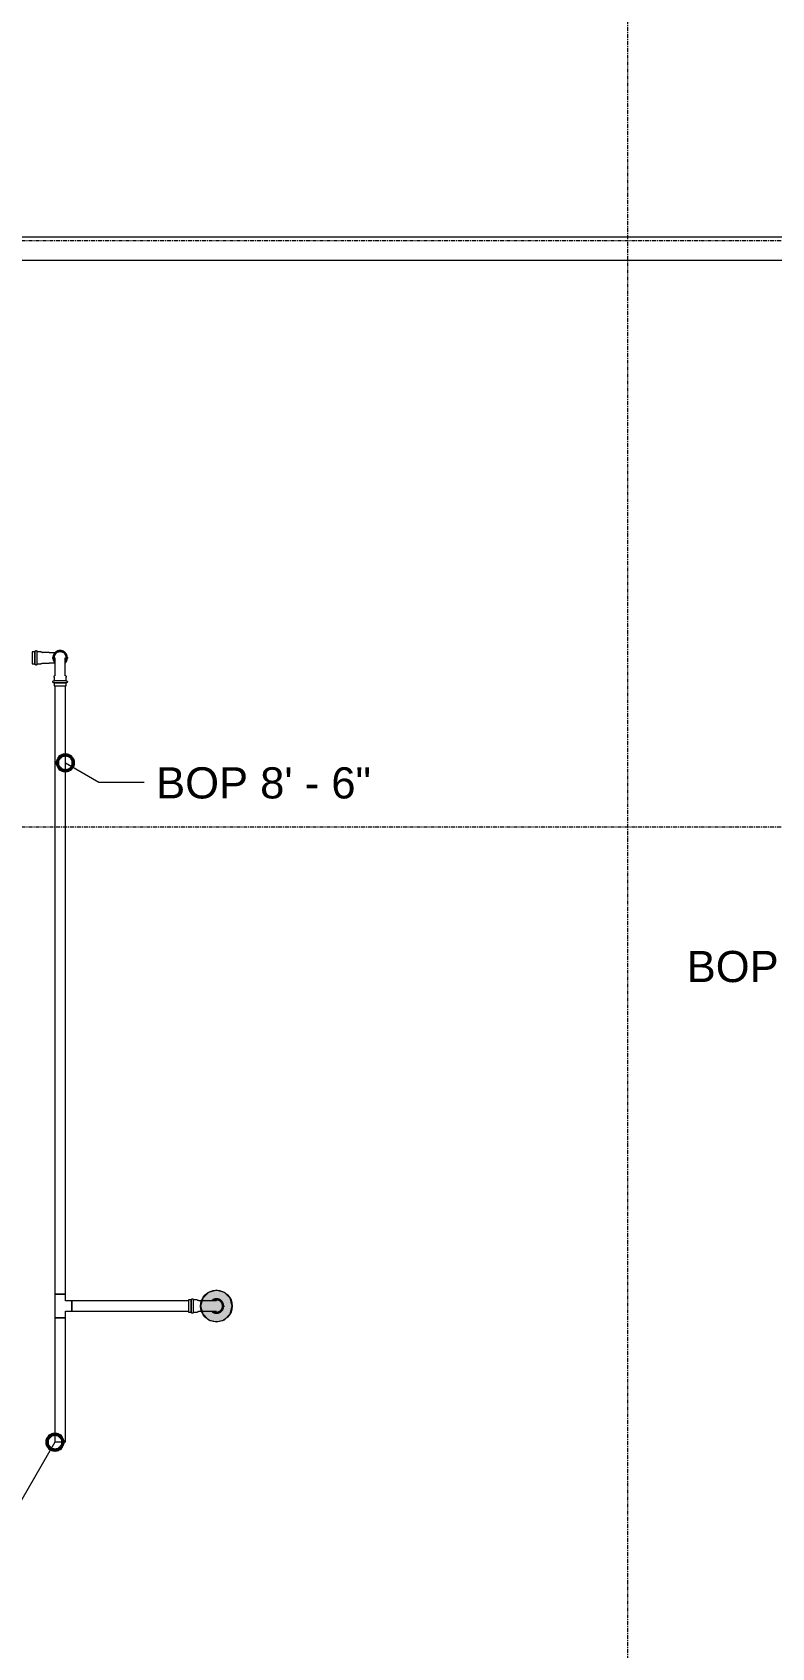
# Model space of a CAD drawing. Header units: inches. Extents: x -3679 to 241, y -496 to 1784.
# Drawn here: x -863.2 to -769.8, y 95.4 to 299.3 of the extents above; entities that cross this region are included whole.
import ezdxf

# ---------------------------------------------------------------- set-up
doc = ezdxf.new("R2010")
doc.units = ezdxf.units.IN
doc.header["$MEASUREMENT"] = 0
doc.linetypes.add('Grid Line', pattern=[0.875, 0.5, -0.125, 0.125, -0.125])
for name, color, linetype, lineweight in [('A-ANNO-NOTE', 250, 'Continuous', 9), ('G-ANNO-DIMS', 251, 'Continuous', 9), ('P-PIPE', 1, 'Continuous', 9), ('P-PIPE-CNTR', 1, 'Continuous', 9), ('S-GRID', 8, 'Continuous', 9)]:
    doc.layers.add(name, color=color, linetype=linetype, lineweight=lineweight)
doc.styles.add('Arial', font='arial.ttf', dxfattribs={"height": 3.934132})

# ---------------------------------------------------------------- blocks, each defined once
blk = doc.blocks.new('Victaulic-VicPress316-Elbow 90-45deg Style P568_P571 - Standard-523083-SECOND LEVEL')
at = {"layer": 'P-PIPE'}
for p, q in [((-3178.39, 1232.42), (-3178.39, 1231.96)), ((-3177.63, 1231.96), (-3178.39, 1231.96)), ((-3178.39, 1231.67), (-3178.39, 1231.33)), ((-3177.63, 1231.67), (-3178.39, 1231.67)), ((-3178.28, 1233.46), (-3178.28, 1232.57)), ((-3176.86, 1231.96), (-3177.63, 1231.96)), ((-3176.86, 1231.67), (-3177.63, 1231.67)), ((-3176.97, 1232.57), (-3176.97, 1233.46)), ((-3176.86, 1231.96), (-3176.86, 1232.42)), ((-3176.86, 1231.33), (-3176.86, 1231.67)), ((-3178.39, 1231.33), (-3177.63, 1231.33)), ((-3177.63, 1231.33), (-3176.86, 1231.33))]:
    blk.add_line(p, q, dxfattribs=at)
at = {"layer": 'P-PIPE', "flags": 128}
for points in [[(-3177.63, 1235.77), (-3177.66, 1235.77), (-3177.7, 1235.76), (-3177.73, 1235.76), (-3177.77, 1235.76), (-3177.81, 1235.75), (-3177.84, 1235.74), (-3177.88, 1235.73), (-3177.91, 1235.72), (-3177.95, 1235.71), (-3177.98, 1235.69), (-3178.01, 1235.68), (-3178.05, 1235.66), (-3178.08, 1235.65), (-3178.11, 1235.63), (-3178.14, 1235.61), (-3178.17, 1235.59), (-3178.2, 1235.56), (-3178.23, 1235.54), (-3178.25, 1235.52), (-3178.28, 1235.49), (-3178.3, 1235.46), (-3178.33, 1235.44), (-3178.35, 1235.41), (-3178.37, 1235.38), (-3178.39, 1235.35), (-3178.41, 1235.32), (-3178.43, 1235.28), (-3178.45, 1235.25), (-3178.46, 1235.22), (-3178.48, 1235.19), (-3178.49, 1235.15), (-3178.5, 1235.12), (-3178.51, 1235.08), (-3178.52, 1235.05), (-3178.52, 1235.01), (-3178.53, 1234.97), (-3178.53, 1234.94), (-3178.54, 1234.9), (-3178.54, 1234.86), (-3178.54, 1234.83), (-3178.53, 1234.79), (-3178.53, 1234.76), (-3178.53, 1234.72), (-3178.52, 1234.68), (-3178.51, 1234.65), (-3178.5, 1234.61), (-3178.49, 1234.58), (-3178.48, 1234.54), (-3178.47, 1234.51), (-3178.45, 1234.48), (-3178.44, 1234.44), (-3178.42, 1234.41), (-3178.4, 1234.38), (-3178.38, 1234.35), (-3178.36, 1234.32), (-3178.34, 1234.29), (-3178.32, 1234.26), (-3178.29, 1234.23)], [(-3176.97, 1234.22), (-3176.95, 1234.25), (-3176.92, 1234.27), (-3176.9, 1234.3), (-3176.88, 1234.33), (-3176.86, 1234.36), (-3176.84, 1234.39), (-3176.82, 1234.42), (-3176.8, 1234.46), (-3176.79, 1234.49), (-3176.77, 1234.52), (-3176.76, 1234.56), (-3176.75, 1234.59), (-3176.74, 1234.63), (-3176.73, 1234.66), (-3176.73, 1234.7), (-3176.72, 1234.74), (-3176.72, 1234.77), (-3176.71, 1234.81), (-3176.71, 1234.85), (-3176.71, 1234.88), (-3176.72, 1234.92), (-3176.72, 1234.95), (-3176.72, 1234.99), (-3176.73, 1235.03), (-3176.74, 1235.06), (-3176.75, 1235.1), (-3176.76, 1235.13), (-3176.77, 1235.17), (-3176.78, 1235.2), (-3176.8, 1235.23), (-3176.81, 1235.27), (-3176.83, 1235.3), (-3176.85, 1235.33), (-3176.87, 1235.36), (-3176.89, 1235.39), (-3176.91, 1235.42), (-3176.93, 1235.45), (-3176.96, 1235.48), (-3176.98, 1235.5), (-3177.01, 1235.53), (-3177.04, 1235.55), (-3177.06, 1235.57), (-3177.09, 1235.6), (-3177.12, 1235.62), (-3177.15, 1235.64), (-3177.19, 1235.65), (-3177.22, 1235.67), (-3177.25, 1235.69), (-3177.29, 1235.7), (-3177.32, 1235.71), (-3177.35, 1235.73), (-3177.39, 1235.74), (-3177.42, 1235.74), (-3177.46, 1235.75), (-3177.5, 1235.76), (-3177.53, 1235.76), (-3177.57, 1235.77), (-3177.61, 1235.77), (-3177.63, 1235.77)], [(-3177.63, 1235.62), (-3177.66, 1235.62), (-3177.69, 1235.62), (-3177.72, 1235.62), (-3177.75, 1235.61), (-3177.78, 1235.61), (-3177.81, 1235.6), (-3177.84, 1235.59), (-3177.87, 1235.58), (-3177.9, 1235.57), (-3177.92, 1235.56), (-3177.95, 1235.55), (-3177.98, 1235.53), (-3178.01, 1235.52), (-3178.03, 1235.5), (-3178.06, 1235.49), (-3178.08, 1235.47), (-3178.11, 1235.45), (-3178.13, 1235.43), (-3178.15, 1235.41), (-3178.17, 1235.39), (-3178.2, 1235.37), (-3178.22, 1235.34), (-3178.23, 1235.32), (-3178.25, 1235.29), (-3178.27, 1235.27), (-3178.29, 1235.24), (-3178.3, 1235.22), (-3178.31, 1235.19), (-3178.33, 1235.16), (-3178.34, 1235.13), (-3178.35, 1235.1), (-3178.36, 1235.07), (-3178.37, 1235.05), (-3178.37, 1235.02), (-3178.38, 1234.99), (-3178.38, 1234.95), (-3178.39, 1234.92), (-3178.39, 1234.89), (-3178.39, 1234.86), (-3178.39, 1234.83), (-3178.39, 1234.8), (-3178.39, 1234.77), (-3178.38, 1234.74), (-3178.38, 1234.71), (-3178.37, 1234.68), (-3178.36, 1234.65), (-3178.36, 1234.62), (-3178.35, 1234.59), (-3178.33, 1234.56), (-3178.32, 1234.54), (-3178.31, 1234.51), (-3178.29, 1234.48), (-3178.28, 1234.46)], [(-3178.28, 1234.85), (-3178.28, 1234.85), (-3178.28, 1234.85), (-3178.28, 1234.84), (-3178.28, 1234.84), (-3178.28, 1234.83), (-3178.28, 1234.81), (-3178.28, 1234.8), (-3178.28, 1234.78), (-3178.28, 1234.77), (-3178.28, 1234.74), (-3178.28, 1234.72), (-3178.28, 1234.7), (-3178.28, 1234.67), (-3178.28, 1234.64), (-3178.28, 1234.61), (-3178.28, 1234.58), (-3178.28, 1234.55), (-3178.28, 1234.51), (-3178.28, 1234.47), (-3178.28, 1234.43), (-3178.28, 1234.39), (-3178.28, 1234.35), (-3178.28, 1234.31), (-3178.28, 1234.26), (-3178.28, 1234.21), (-3178.28, 1234.17), (-3178.28, 1234.12), (-3178.28, 1234.07), (-3178.28, 1234.02), (-3178.28, 1233.97), (-3178.28, 1233.91), (-3178.28, 1233.86), (-3178.28, 1233.81), (-3178.28, 1233.75), (-3178.28, 1233.7), (-3178.28, 1233.64), (-3178.28, 1233.59), (-3178.28, 1233.53), (-3178.28, 1233.48), (-3178.28, 1233.46)], [(-3176.96, 1234.47), (-3176.95, 1234.49), (-3176.94, 1234.52), (-3176.92, 1234.55), (-3176.91, 1234.58), (-3176.9, 1234.61), (-3176.89, 1234.64), (-3176.88, 1234.66), (-3176.88, 1234.69), (-3176.87, 1234.72), (-3176.87, 1234.75), (-3176.86, 1234.79), (-3176.86, 1234.82), (-3176.86, 1234.85), (-3176.86, 1234.88), (-3176.86, 1234.91), (-3176.86, 1234.94), (-3176.87, 1234.97), (-3176.87, 1235), (-3176.88, 1235.03), (-3176.89, 1235.06), (-3176.89, 1235.09), (-3176.9, 1235.12), (-3176.92, 1235.15), (-3176.93, 1235.17), (-3176.94, 1235.2), (-3176.96, 1235.23), (-3176.97, 1235.25), (-3176.99, 1235.28), (-3177.01, 1235.31), (-3177.02, 1235.33), (-3177.04, 1235.35), (-3177.06, 1235.38), (-3177.09, 1235.4), (-3177.11, 1235.42), (-3177.13, 1235.44), (-3177.15, 1235.46), (-3177.18, 1235.48), (-3177.2, 1235.5), (-3177.23, 1235.51), (-3177.26, 1235.53), (-3177.28, 1235.54), (-3177.31, 1235.55), (-3177.34, 1235.57), (-3177.37, 1235.58), (-3177.4, 1235.59), (-3177.43, 1235.6), (-3177.46, 1235.6), (-3177.49, 1235.61), (-3177.52, 1235.61), (-3177.55, 1235.62), (-3177.58, 1235.62), (-3177.61, 1235.62), (-3177.63, 1235.62)], [(-3176.97, 1233.46), (-3176.97, 1233.52), (-3176.97, 1233.57), (-3176.97, 1233.63), (-3176.97, 1233.68), (-3176.97, 1233.74), (-3176.97, 1233.79), (-3176.97, 1233.85), (-3176.97, 1233.9), (-3176.97, 1233.95), (-3176.97, 1234), (-3176.97, 1234.06), (-3176.97, 1234.11), (-3176.97, 1234.15), (-3176.97, 1234.2), (-3176.97, 1234.25), (-3176.97, 1234.29), (-3176.97, 1234.34), (-3176.97, 1234.38), (-3176.97, 1234.42), (-3176.97, 1234.46), (-3176.97, 1234.5), (-3176.97, 1234.54), (-3176.97, 1234.57), (-3176.97, 1234.6), (-3176.97, 1234.63), (-3176.97, 1234.66), (-3176.97, 1234.69), (-3176.97, 1234.72), (-3176.97, 1234.74), (-3176.97, 1234.76), (-3176.97, 1234.78), (-3176.97, 1234.8), (-3176.97, 1234.81), (-3176.97, 1234.82), (-3176.97, 1234.83), (-3176.97, 1234.84), (-3176.97, 1234.85), (-3176.97, 1234.85), (-3176.97, 1234.85), (-3176.97, 1234.85)], [(-3178.39, 1231.67), (-3178.4, 1231.67), (-3178.4, 1231.67), (-3178.41, 1231.67), (-3178.41, 1231.68), (-3178.42, 1231.68), (-3178.43, 1231.68), (-3178.43, 1231.68), (-3178.44, 1231.68), (-3178.44, 1231.68), (-3178.45, 1231.68), (-3178.45, 1231.69), (-3178.46, 1231.69), (-3178.46, 1231.69), (-3178.47, 1231.7), (-3178.47, 1231.7), (-3178.48, 1231.7), (-3178.48, 1231.71), (-3178.49, 1231.71), (-3178.49, 1231.71), (-3178.5, 1231.72), (-3178.5, 1231.72), (-3178.5, 1231.73), (-3178.51, 1231.73), (-3178.51, 1231.74), (-3178.51, 1231.74), (-3178.52, 1231.75), (-3178.52, 1231.75), (-3178.52, 1231.76), (-3178.52, 1231.76), (-3178.53, 1231.77), (-3178.53, 1231.77), (-3178.53, 1231.78), (-3178.53, 1231.78), (-3178.53, 1231.79), (-3178.53, 1231.79), (-3178.54, 1231.8), (-3178.54, 1231.81), (-3178.54, 1231.81), (-3178.54, 1231.82), (-3178.54, 1231.82), (-3178.54, 1231.83), (-3178.54, 1231.83), (-3178.54, 1231.84), (-3178.53, 1231.85), (-3178.53, 1231.85), (-3178.53, 1231.86), (-3178.53, 1231.86), (-3178.53, 1231.87), (-3178.53, 1231.87), (-3178.52, 1231.88), (-3178.52, 1231.88), (-3178.52, 1231.89), (-3178.52, 1231.89), (-3178.51, 1231.9), (-3178.51, 1231.9), (-3178.51, 1231.91), (-3178.5, 1231.91), (-3178.5, 1231.92), (-3178.49, 1231.92), (-3178.49, 1231.93), (-3178.49, 1231.93), (-3178.48, 1231.93), (-3178.48, 1231.94), (-3178.47, 1231.94), (-3178.47, 1231.94), (-3178.46, 1231.95), (-3178.46, 1231.95), (-3178.45, 1231.95), (-3178.45, 1231.95), (-3178.44, 1231.96), (-3178.43, 1231.96), (-3178.43, 1231.96), (-3178.42, 1231.96), (-3178.42, 1231.96), (-3178.41, 1231.96), (-3178.41, 1231.96), (-3178.4, 1231.96), (-3178.39, 1231.96), (-3178.39, 1231.96)], [(-3178.39, 1232.42), (-3178.39, 1232.43), (-3178.39, 1232.44), (-3178.39, 1232.45), (-3178.39, 1232.46), (-3178.39, 1232.47), (-3178.38, 1232.48), (-3178.38, 1232.49), (-3178.38, 1232.5), (-3178.37, 1232.51), (-3178.37, 1232.52), (-3178.37, 1232.53), (-3178.36, 1232.54), (-3178.36, 1232.55), (-3178.35, 1232.56), (-3178.34, 1232.57), (-3178.34, 1232.58), (-3178.33, 1232.59), (-3178.32, 1232.6), (-3178.32, 1232.6), (-3178.31, 1232.61), (-3178.3, 1232.62), (-3178.29, 1232.63), (-3178.28, 1232.63), (-3178.28, 1232.63)], [(-3177.63, 1231.96), (-3177.66, 1231.96), (-3177.69, 1231.96), (-3177.72, 1231.96), (-3177.75, 1231.96), (-3177.78, 1231.96), (-3177.81, 1231.96), (-3177.84, 1231.96), (-3177.87, 1231.96), (-3177.9, 1231.96), (-3177.92, 1231.96), (-3177.95, 1231.96), (-3177.98, 1231.96), (-3178.01, 1231.96), (-3178.03, 1231.96), (-3178.06, 1231.96), (-3178.08, 1231.96), (-3178.11, 1231.96), (-3178.13, 1231.96), (-3178.15, 1231.96), (-3178.17, 1231.96), (-3178.2, 1231.96), (-3178.22, 1231.96), (-3178.23, 1231.96), (-3178.25, 1231.96), (-3178.27, 1231.96), (-3178.29, 1231.96), (-3178.3, 1231.96), (-3178.31, 1231.96), (-3178.33, 1231.96), (-3178.34, 1231.96), (-3178.35, 1231.96), (-3178.36, 1231.96), (-3178.37, 1231.96), (-3178.37, 1231.96), (-3178.38, 1231.96), (-3178.38, 1231.96), (-3178.39, 1231.96), (-3178.39, 1231.96), (-3178.39, 1231.96), (-3178.39, 1231.96)], [(-3178.39, 1231.96), (-3178.39, 1231.96), (-3178.39, 1231.96), (-3178.39, 1231.96), (-3178.38, 1231.96), (-3178.38, 1231.96), (-3178.37, 1231.96), (-3178.36, 1231.96), (-3178.35, 1231.96)], [(-3178.35, 1231.67), (-3178.36, 1231.67), (-3178.37, 1231.67), (-3178.37, 1231.67), (-3178.38, 1231.67), (-3178.38, 1231.67), (-3178.39, 1231.67), (-3178.39, 1231.67), (-3178.39, 1231.67), (-3178.39, 1231.67)], [(-3178.39, 1231.67), (-3178.39, 1231.67), (-3178.39, 1231.67), (-3178.39, 1231.67), (-3178.38, 1231.67), (-3178.38, 1231.67), (-3178.37, 1231.67), (-3178.36, 1231.67), (-3178.35, 1231.67), (-3178.34, 1231.67), (-3178.33, 1231.67), (-3178.32, 1231.67), (-3178.3, 1231.67), (-3178.29, 1231.67), (-3178.27, 1231.67), (-3178.26, 1231.67), (-3178.24, 1231.67), (-3178.22, 1231.67), (-3178.2, 1231.67), (-3178.18, 1231.67), (-3178.16, 1231.67), (-3178.14, 1231.67), (-3178.11, 1231.67), (-3178.09, 1231.67), (-3178.06, 1231.67), (-3178.04, 1231.67), (-3178.01, 1231.67), (-3177.99, 1231.67), (-3177.96, 1231.67), (-3177.93, 1231.67), (-3177.9, 1231.67), (-3177.87, 1231.67), (-3177.84, 1231.67), (-3177.82, 1231.67), (-3177.79, 1231.67), (-3177.76, 1231.67), (-3177.72, 1231.67), (-3177.69, 1231.67), (-3177.66, 1231.67), (-3177.63, 1231.67), (-3177.63, 1231.67)], [(-3176.86, 1231.96), (-3176.86, 1231.96), (-3176.86, 1231.96), (-3176.86, 1231.96), (-3176.87, 1231.96), (-3176.87, 1231.96), (-3176.88, 1231.96), (-3176.89, 1231.96), (-3176.9, 1231.96), (-3176.91, 1231.96), (-3176.92, 1231.96), (-3176.93, 1231.96), (-3176.95, 1231.96), (-3176.96, 1231.96), (-3176.98, 1231.96), (-3176.99, 1231.96), (-3177.01, 1231.96), (-3177.03, 1231.96), (-3177.05, 1231.96), (-3177.07, 1231.96), (-3177.09, 1231.96), (-3177.11, 1231.96), (-3177.14, 1231.96), (-3177.16, 1231.96), (-3177.19, 1231.96), (-3177.21, 1231.96), (-3177.24, 1231.96), (-3177.26, 1231.96), (-3177.29, 1231.96), (-3177.32, 1231.96), (-3177.35, 1231.96), (-3177.38, 1231.96), (-3177.41, 1231.96), (-3177.43, 1231.96), (-3177.46, 1231.96), (-3177.49, 1231.96), (-3177.53, 1231.96), (-3177.56, 1231.96), (-3177.59, 1231.96), (-3177.62, 1231.96), (-3177.63, 1231.96)], [(-3177.63, 1231.67), (-3177.59, 1231.67), (-3177.56, 1231.67), (-3177.53, 1231.67), (-3177.5, 1231.67), (-3177.47, 1231.67), (-3177.44, 1231.67), (-3177.41, 1231.67), (-3177.38, 1231.67), (-3177.35, 1231.67), (-3177.33, 1231.67), (-3177.3, 1231.67), (-3177.27, 1231.67), (-3177.24, 1231.67), (-3177.22, 1231.67), (-3177.19, 1231.67), (-3177.17, 1231.67), (-3177.14, 1231.67), (-3177.12, 1231.67), (-3177.1, 1231.67), (-3177.08, 1231.67), (-3177.05, 1231.67), (-3177.03, 1231.67), (-3177.02, 1231.67), (-3177, 1231.67), (-3176.98, 1231.67), (-3176.96, 1231.67), (-3176.95, 1231.67), (-3176.94, 1231.67), (-3176.92, 1231.67), (-3176.91, 1231.67), (-3176.9, 1231.67), (-3176.89, 1231.67), (-3176.88, 1231.67), (-3176.88, 1231.67), (-3176.87, 1231.67), (-3176.87, 1231.67), (-3176.86, 1231.67), (-3176.86, 1231.67), (-3176.86, 1231.67), (-3176.86, 1231.67)], [(-3176.97, 1232.63), (-3176.96, 1232.63), (-3176.95, 1232.62), (-3176.94, 1232.61), (-3176.93, 1232.61), (-3176.93, 1232.6), (-3176.92, 1232.59), (-3176.91, 1232.58), (-3176.91, 1232.57), (-3176.9, 1232.56), (-3176.9, 1232.55), (-3176.89, 1232.54), (-3176.89, 1232.53), (-3176.88, 1232.52), (-3176.88, 1232.51), (-3176.87, 1232.5), (-3176.87, 1232.49), (-3176.87, 1232.48), (-3176.86, 1232.47), (-3176.86, 1232.46), (-3176.86, 1232.45), (-3176.86, 1232.44), (-3176.86, 1232.43), (-3176.86, 1232.42), (-3176.86, 1232.42)], [(-3176.9, 1231.96), (-3176.89, 1231.96), (-3176.88, 1231.96), (-3176.88, 1231.96), (-3176.87, 1231.96), (-3176.87, 1231.96), (-3176.86, 1231.96), (-3176.86, 1231.96), (-3176.86, 1231.96), (-3176.86, 1231.96)], [(-3176.86, 1231.67), (-3176.86, 1231.67), (-3176.86, 1231.67), (-3176.86, 1231.67), (-3176.87, 1231.67), (-3176.87, 1231.67), (-3176.88, 1231.67), (-3176.89, 1231.67), (-3176.9, 1231.67)], [(-3176.86, 1231.96), (-3176.85, 1231.96), (-3176.85, 1231.96), (-3176.84, 1231.96), (-3176.84, 1231.96), (-3176.83, 1231.96), (-3176.82, 1231.96), (-3176.82, 1231.96), (-3176.81, 1231.96), (-3176.81, 1231.96), (-3176.8, 1231.95), (-3176.8, 1231.95), (-3176.79, 1231.95), (-3176.79, 1231.95), (-3176.78, 1231.94), (-3176.78, 1231.94), (-3176.77, 1231.94), (-3176.77, 1231.93), (-3176.76, 1231.93), (-3176.76, 1231.92), (-3176.75, 1231.92), (-3176.75, 1231.92), (-3176.75, 1231.91), (-3176.74, 1231.91), (-3176.74, 1231.9), (-3176.74, 1231.9), (-3176.73, 1231.89), (-3176.73, 1231.89), (-3176.73, 1231.88), (-3176.73, 1231.88), (-3176.72, 1231.87), (-3176.72, 1231.87), (-3176.72, 1231.86), (-3176.72, 1231.85), (-3176.72, 1231.85), (-3176.72, 1231.84), (-3176.71, 1231.84), (-3176.71, 1231.83), (-3176.71, 1231.83), (-3176.71, 1231.82), (-3176.71, 1231.81), (-3176.71, 1231.81), (-3176.71, 1231.8), (-3176.71, 1231.8), (-3176.72, 1231.79), (-3176.72, 1231.79), (-3176.72, 1231.78), (-3176.72, 1231.77), (-3176.72, 1231.77), (-3176.72, 1231.76), (-3176.73, 1231.76), (-3176.73, 1231.75), (-3176.73, 1231.75), (-3176.73, 1231.74), (-3176.74, 1231.74), (-3176.74, 1231.73), (-3176.74, 1231.73), (-3176.75, 1231.72), (-3176.75, 1231.72), (-3176.76, 1231.72), (-3176.76, 1231.71), (-3176.76, 1231.71), (-3176.77, 1231.7), (-3176.77, 1231.7), (-3176.78, 1231.7), (-3176.78, 1231.69), (-3176.79, 1231.69), (-3176.79, 1231.69), (-3176.8, 1231.69), (-3176.8, 1231.68), (-3176.81, 1231.68), (-3176.82, 1231.68), (-3176.82, 1231.68), (-3176.83, 1231.68), (-3176.83, 1231.68), (-3176.84, 1231.67), (-3176.84, 1231.67), (-3176.85, 1231.67), (-3176.86, 1231.67), (-3176.86, 1231.67)]]:
    blk.add_lwpolyline(points, dxfattribs=at)
blk = doc.blocks.new('Victaulic-VicPress316-Elbow 90-45deg Style P568_P571 - Standard-V43-SECOND LEVEL')
at = {"layer": 'P-PIPE'}
for p, q in [((-857.01, 459.57), (-857.01, 459.11)), ((-856.24, 459.11), (-857.01, 459.11)), ((-857.01, 458.82), (-857.01, 458.48)), ((-856.24, 458.82), (-857.01, 458.82)), ((-856.9, 460.61), (-856.9, 459.72)), ((-855.47, 459.11), (-856.24, 459.11)), ((-855.47, 458.82), (-856.24, 458.82)), ((-855.58, 459.72), (-855.58, 460.61)), ((-855.47, 459.11), (-855.47, 459.57)), ((-855.47, 458.48), (-855.47, 458.82)), ((-857.01, 458.48), (-856.24, 458.48)), ((-856.24, 458.48), (-855.47, 458.48))]:
    blk.add_line(p, q, dxfattribs=at)
at = {"layer": 'P-PIPE', "flags": 128}
for points in [[(-856.24, 462.92), (-856.28, 462.92), (-856.31, 462.91), (-856.35, 462.91), (-856.39, 462.91), (-856.42, 462.9), (-856.46, 462.89), (-856.49, 462.88), (-856.53, 462.87), (-856.56, 462.86), (-856.6, 462.84), (-856.63, 462.83), (-856.66, 462.81), (-856.69, 462.8), (-856.73, 462.78), (-856.76, 462.76), (-856.79, 462.74), (-856.81, 462.71), (-856.84, 462.69), (-856.87, 462.67), (-856.9, 462.64), (-856.92, 462.61), (-856.94, 462.59), (-856.97, 462.56), (-856.99, 462.53), (-857.01, 462.5), (-857.03, 462.47), (-857.05, 462.43), (-857.06, 462.4), (-857.08, 462.37), (-857.09, 462.34), (-857.1, 462.3), (-857.11, 462.27), (-857.12, 462.23), (-857.13, 462.2), (-857.14, 462.16), (-857.15, 462.12), (-857.15, 462.09), (-857.15, 462.05), (-857.15, 462.01), (-857.15, 461.98), (-857.15, 461.94), (-857.15, 461.91), (-857.14, 461.87), (-857.14, 461.83), (-857.13, 461.8), (-857.12, 461.76), (-857.11, 461.73), (-857.1, 461.69), (-857.09, 461.66), (-857.07, 461.63), (-857.05, 461.59), (-857.04, 461.56), (-857.02, 461.53), (-857, 461.5), (-856.98, 461.47), (-856.96, 461.44), (-856.93, 461.41), (-856.91, 461.38), (-856.88, 461.36), (-856.86, 461.33), (-856.83, 461.31), (-856.8, 461.29), (-856.77, 461.26), (-856.74, 461.24), (-856.71, 461.22), (-856.68, 461.21), (-856.65, 461.19), (-856.61, 461.17), (-856.58, 461.16), (-856.55, 461.15), (-856.51, 461.13), (-856.48, 461.12), (-856.44, 461.12), (-856.41, 461.11), (-856.37, 461.1), (-856.33, 461.1), (-856.3, 461.09), (-856.26, 461.09), (-856.24, 461.09)], [(-855.61, 462.66), (-855.63, 462.68), (-855.65, 462.7), (-855.68, 462.72), (-855.71, 462.75), (-855.74, 462.77), (-855.77, 462.79), (-855.8, 462.8), (-855.84, 462.82), (-855.87, 462.84), (-855.9, 462.85), (-855.94, 462.86), (-855.97, 462.88), (-856.01, 462.89), (-856.04, 462.89), (-856.08, 462.9), (-856.11, 462.91), (-856.15, 462.91), (-856.19, 462.92), (-856.22, 462.92), (-856.24, 462.92)], [(-856.9, 462), (-856.9, 462), (-856.9, 462)], [(-856.9, 460.61), (-856.9, 460.67), (-856.9, 460.72), (-856.9, 460.78), (-856.9, 460.83), (-856.9, 460.89), (-856.9, 460.94), (-856.9, 461), (-856.9, 461.05), (-856.9, 461.1), (-856.9, 461.15), (-856.9, 461.21), (-856.9, 461.26), (-856.9, 461.3), (-856.9, 461.35), (-856.9, 461.38)], [(-856.24, 461.09), (-856.2, 461.09), (-856.17, 461.1), (-856.13, 461.1), (-856.1, 461.1), (-856.06, 461.11), (-856.02, 461.12), (-855.99, 461.13), (-855.95, 461.14), (-855.92, 461.15), (-855.89, 461.16), (-855.85, 461.18), (-855.82, 461.2), (-855.79, 461.21), (-855.76, 461.23), (-855.73, 461.25), (-855.7, 461.27), (-855.67, 461.3), (-855.64, 461.32), (-855.61, 461.34)], [(-855.58, 461.35), (-855.58, 461.32), (-855.58, 461.27), (-855.58, 461.22), (-855.58, 461.17), (-855.58, 461.12), (-855.58, 461.06), (-855.58, 461.01), (-855.58, 460.96), (-855.58, 460.9), (-855.58, 460.85), (-855.58, 460.79), (-855.58, 460.74), (-855.58, 460.68), (-855.58, 460.63), (-855.58, 460.61)], [(-857.01, 458.82), (-857.01, 458.82), (-857.02, 458.82), (-857.03, 458.82), (-857.03, 458.83), (-857.04, 458.83), (-857.04, 458.83), (-857.05, 458.83), (-857.05, 458.83), (-857.06, 458.83), (-857.06, 458.83), (-857.07, 458.84), (-857.07, 458.84), (-857.08, 458.84), (-857.09, 458.85), (-857.09, 458.85), (-857.09, 458.85), (-857.1, 458.86), (-857.1, 458.86), (-857.11, 458.86), (-857.11, 458.87), (-857.12, 458.87), (-857.12, 458.88), (-857.12, 458.88), (-857.13, 458.89), (-857.13, 458.89), (-857.13, 458.9), (-857.14, 458.9), (-857.14, 458.91), (-857.14, 458.91), (-857.14, 458.92), (-857.15, 458.92), (-857.15, 458.93), (-857.15, 458.93), (-857.15, 458.94), (-857.15, 458.94), (-857.15, 458.95), (-857.15, 458.96), (-857.15, 458.96), (-857.15, 458.97), (-857.15, 458.97), (-857.15, 458.98), (-857.15, 458.98), (-857.15, 458.99), (-857.15, 459), (-857.15, 459), (-857.15, 459.01), (-857.15, 459.01), (-857.14, 459.02), (-857.14, 459.02), (-857.14, 459.03), (-857.14, 459.03), (-857.13, 459.04), (-857.13, 459.04), (-857.13, 459.05), (-857.13, 459.05), (-857.12, 459.06), (-857.12, 459.06), (-857.11, 459.07), (-857.11, 459.07), (-857.11, 459.08), (-857.1, 459.08), (-857.1, 459.08), (-857.09, 459.09), (-857.09, 459.09), (-857.08, 459.09), (-857.08, 459.1), (-857.07, 459.1), (-857.07, 459.1), (-857.06, 459.1), (-857.06, 459.11), (-857.05, 459.11), (-857.05, 459.11), (-857.04, 459.11), (-857.03, 459.11), (-857.03, 459.11), (-857.02, 459.11), (-857.02, 459.11), (-857.01, 459.11), (-857.01, 459.11)], [(-857.01, 459.57), (-857.01, 459.58), (-857.01, 459.59), (-857.01, 459.6), (-857, 459.61), (-857, 459.62), (-857, 459.63), (-857, 459.64), (-856.99, 459.65), (-856.99, 459.66), (-856.99, 459.67), (-856.98, 459.68), (-856.98, 459.69), (-856.97, 459.7), (-856.97, 459.71), (-856.96, 459.72), (-856.95, 459.73), (-856.95, 459.74), (-856.94, 459.75), (-856.93, 459.75), (-856.93, 459.76), (-856.92, 459.77), (-856.91, 459.78), (-856.9, 459.78), (-856.9, 459.78)], [(-856.24, 459.11), (-856.27, 459.11), (-856.3, 459.11), (-856.33, 459.11), (-856.36, 459.11), (-856.39, 459.11), (-856.42, 459.11), (-856.45, 459.11), (-856.48, 459.11), (-856.51, 459.11), (-856.54, 459.11), (-856.57, 459.11), (-856.6, 459.11), (-856.62, 459.11), (-856.65, 459.11), (-856.67, 459.11), (-856.7, 459.11), (-856.72, 459.11), (-856.75, 459.11), (-856.77, 459.11), (-856.79, 459.11), (-856.81, 459.11), (-856.83, 459.11), (-856.85, 459.11), (-856.87, 459.11), (-856.89, 459.11), (-856.9, 459.11), (-856.92, 459.11), (-856.93, 459.11), (-856.94, 459.11), (-856.96, 459.11), (-856.97, 459.11), (-856.98, 459.11), (-856.98, 459.11), (-856.99, 459.11), (-857, 459.11), (-857, 459.11), (-857, 459.11), (-857.01, 459.11), (-857.01, 459.11), (-857.01, 459.11)], [(-857.01, 459.11), (-857.01, 459.11), (-857.01, 459.11), (-857, 459.11), (-857, 459.11), (-856.99, 459.11), (-856.99, 459.11), (-856.98, 459.11), (-856.97, 459.11)], [(-856.97, 458.82), (-856.98, 458.82), (-856.98, 458.82), (-856.99, 458.82), (-857, 458.82), (-857, 458.82), (-857, 458.82), (-857.01, 458.82), (-857.01, 458.82), (-857.01, 458.82)], [(-857.01, 458.82), (-857.01, 458.82), (-857.01, 458.82), (-857, 458.82), (-857, 458.82), (-856.99, 458.82), (-856.99, 458.82), (-856.98, 458.82), (-856.97, 458.82), (-856.96, 458.82), (-856.95, 458.82), (-856.93, 458.82), (-856.92, 458.82), (-856.91, 458.82), (-856.89, 458.82), (-856.87, 458.82), (-856.86, 458.82), (-856.84, 458.82), (-856.82, 458.82), (-856.8, 458.82), (-856.78, 458.82), (-856.75, 458.82), (-856.73, 458.82), (-856.71, 458.82), (-856.68, 458.82), (-856.66, 458.82), (-856.63, 458.82), (-856.6, 458.82), (-856.58, 458.82), (-856.55, 458.82), (-856.52, 458.82), (-856.49, 458.82), (-856.46, 458.82), (-856.43, 458.82), (-856.4, 458.82), (-856.37, 458.82), (-856.34, 458.82), (-856.31, 458.82), (-856.28, 458.82), (-856.25, 458.82), (-856.24, 458.82)], [(-855.47, 459.11), (-855.48, 459.11), (-855.48, 459.11), (-855.48, 459.11), (-855.48, 459.11), (-855.49, 459.11), (-855.5, 459.11), (-855.5, 459.11), (-855.51, 459.11), (-855.52, 459.11), (-855.54, 459.11), (-855.55, 459.11), (-855.56, 459.11), (-855.58, 459.11), (-855.59, 459.11), (-855.61, 459.11), (-855.63, 459.11), (-855.65, 459.11), (-855.66, 459.11), (-855.69, 459.11), (-855.71, 459.11), (-855.73, 459.11), (-855.75, 459.11), (-855.78, 459.11), (-855.8, 459.11), (-855.83, 459.11), (-855.85, 459.11), (-855.88, 459.11), (-855.91, 459.11), (-855.94, 459.11), (-855.96, 459.11), (-855.99, 459.11), (-856.02, 459.11), (-856.05, 459.11), (-856.08, 459.11), (-856.11, 459.11), (-856.14, 459.11), (-856.17, 459.11), (-856.2, 459.11), (-856.23, 459.11), (-856.24, 459.11)], [(-856.24, 458.82), (-856.21, 458.82), (-856.18, 458.82), (-856.15, 458.82), (-856.12, 458.82), (-856.09, 458.82), (-856.06, 458.82), (-856.03, 458.82), (-856, 458.82), (-855.97, 458.82), (-855.94, 458.82), (-855.91, 458.82), (-855.89, 458.82), (-855.86, 458.82), (-855.83, 458.82), (-855.81, 458.82), (-855.78, 458.82), (-855.76, 458.82), (-855.74, 458.82), (-855.71, 458.82), (-855.69, 458.82), (-855.67, 458.82), (-855.65, 458.82), (-855.63, 458.82), (-855.61, 458.82), (-855.6, 458.82), (-855.58, 458.82), (-855.57, 458.82), (-855.55, 458.82), (-855.54, 458.82), (-855.53, 458.82), (-855.52, 458.82), (-855.51, 458.82), (-855.5, 458.82), (-855.49, 458.82), (-855.49, 458.82), (-855.48, 458.82), (-855.48, 458.82), (-855.48, 458.82), (-855.47, 458.82), (-855.47, 458.82)], [(-855.58, 459.78), (-855.58, 459.78), (-855.57, 459.77), (-855.56, 459.76), (-855.55, 459.76), (-855.54, 459.75), (-855.54, 459.74), (-855.53, 459.73), (-855.52, 459.72), (-855.52, 459.71), (-855.51, 459.7), (-855.51, 459.69), (-855.5, 459.68), (-855.5, 459.67), (-855.49, 459.66), (-855.49, 459.65), (-855.49, 459.64), (-855.48, 459.63), (-855.48, 459.62), (-855.48, 459.61), (-855.48, 459.6), (-855.48, 459.59), (-855.48, 459.58), (-855.47, 459.57), (-855.47, 459.57)], [(-855.52, 459.11), (-855.51, 459.11), (-855.5, 459.11), (-855.49, 459.11), (-855.49, 459.11), (-855.48, 459.11), (-855.48, 459.11), (-855.48, 459.11), (-855.47, 459.11), (-855.47, 459.11)], [(-855.47, 458.82), (-855.48, 458.82), (-855.48, 458.82), (-855.48, 458.82), (-855.48, 458.82), (-855.49, 458.82), (-855.5, 458.82), (-855.5, 458.82), (-855.51, 458.82)], [(-855.47, 459.11), (-855.47, 459.11), (-855.46, 459.11), (-855.46, 459.11), (-855.45, 459.11), (-855.45, 459.11), (-855.44, 459.11), (-855.43, 459.11), (-855.43, 459.11), (-855.42, 459.11), (-855.42, 459.1), (-855.41, 459.1), (-855.41, 459.1), (-855.4, 459.1), (-855.4, 459.09), (-855.39, 459.09), (-855.39, 459.09), (-855.38, 459.08), (-855.38, 459.08), (-855.37, 459.07), (-855.37, 459.07), (-855.37, 459.07), (-855.36, 459.06), (-855.36, 459.06), (-855.36, 459.05), (-855.35, 459.05), (-855.35, 459.04), (-855.35, 459.04), (-855.34, 459.03), (-855.34, 459.03), (-855.34, 459.02), (-855.34, 459.02), (-855.34, 459.01), (-855.33, 459.01), (-855.33, 459), (-855.33, 458.99), (-855.33, 458.99), (-855.33, 458.98), (-855.33, 458.98), (-855.33, 458.97), (-855.33, 458.96), (-855.33, 458.96), (-855.33, 458.95), (-855.33, 458.95), (-855.33, 458.94), (-855.33, 458.94), (-855.33, 458.93), (-855.34, 458.92), (-855.34, 458.92), (-855.34, 458.91), (-855.34, 458.91), (-855.34, 458.9), (-855.35, 458.9), (-855.35, 458.89), (-855.35, 458.89), (-855.36, 458.88), (-855.36, 458.88), (-855.36, 458.87), (-855.37, 458.87), (-855.37, 458.87), (-855.38, 458.86), (-855.38, 458.86), (-855.39, 458.85), (-855.39, 458.85), (-855.39, 458.85), (-855.4, 458.84), (-855.4, 458.84), (-855.41, 458.84), (-855.42, 458.84), (-855.42, 458.83), (-855.43, 458.83), (-855.43, 458.83), (-855.44, 458.83), (-855.44, 458.83), (-855.45, 458.83), (-855.45, 458.82), (-855.46, 458.82), (-855.47, 458.82), (-855.47, 458.82), (-855.47, 458.82)]]:
    blk.add_lwpolyline(points, dxfattribs=at)

msp = doc.modelspace()

# ---------------------------------------------------------------- hatches: boundary and pattern name
at = {"layer": 'A-ANNO-NOTE'}
msp.add_hatch(color=256, dxfattribs=at).paths.add_polyline_path([(-839.9, 136.53), (-838.9, 136.8), (-838.16, 137.53), (-837.9, 138.53), (-838.16, 139.53), (-838.9, 140.26), (-839.9, 140.53), (-840.9, 140.26), (-841.63, 139.53), (-841.9, 138.53), (-841.63, 137.53), (-840.9, 136.8)], flags=0)
h = msp.add_hatch(color=256, dxfattribs=at)
edge = h.paths.add_edge_path(flags=0)
edge.add_arc((-839.9, 138.53), 2, 0, 360)

# ---------------------------------------------------------------- linework, layer by layer
for p, q in [((-841.63, 139.53), (-841.9, 138.53)), ((-840.9, 140.26), (-841.63, 139.53)), ((-839.9, 140.53), (-840.9, 140.26)), ((-838.9, 140.26), (-839.9, 140.53)), ((-838.16, 139.53), (-838.9, 140.26)), ((-837.9, 138.53), (-838.16, 139.53)), ((-841.9, 138.53), (-841.63, 137.53)), ((-841.63, 137.53), (-840.9, 136.8)), ((-840.9, 136.8), (-839.9, 136.53)), ((-839.9, 136.53), (-838.9, 136.8)), ((-838.9, 136.8), (-838.16, 137.53)), ((-838.16, 137.53), (-837.9, 138.53))]:
    msp.add_line(p, q, dxfattribs=at)
msp.add_circle((-839.9, 138.53), 2, dxfattribs=at)
at = {"layer": 'G-ANNO-DIMS'}
for p, q in [((-858.97, 207.11), (-854.76, 204.67)), ((-854.76, 204.67), (-849.01, 204.67)), ((-860.29, 121.36), (-867.05, 109.66))]:
    msp.add_line(p, q, dxfattribs=at)
at = {"layer": 'G-ANNO-DIMS', "lineweight": 50}
for centre in [(-858.97, 207.11), (-860.29, 121.36)]:
    msp.add_circle(centre, 1, dxfattribs=at)
at = {"layer": 'P-PIPE'}
for p, q in [((-731.48, 273.44), (-948.63, 273.44)), ((-948.63, 270.56), (-731.48, 270.56)), ((-860.29, 216.84), (-860.29, 140.03)), ((-858.97, 140.03), (-858.97, 216.84)), ((-860.29, 140.03), (-860.29, 137.04)), ((-860.29, 140.03), (-860.27, 140.03)), ((-858.97, 140.03), (-860.29, 140.03)), ((-860.27, 140.03), (-860.2, 140.03)), ((-860.2, 140.03), (-860.1, 140.03)), ((-860.1, 140.03), (-859.96, 140.03)), ((-859.96, 140.03), (-859.8, 140.03)), ((-859.8, 140.03), (-859.46, 140.03)), ((-859.46, 140.03), (-859.3, 140.03)), ((-859.3, 140.03), (-859.17, 140.03)), ((-859.17, 140.03), (-859.06, 140.03)), ((-859.06, 140.03), (-859, 140.03)), ((-859, 140.03), (-858.97, 140.03)), ((-858.97, 139.19), (-858.97, 140.03)), ((-858.14, 139.19), (-858.97, 139.19)), ((-843.42, 139.19), (-858.14, 139.19)), ((-858.14, 137.87), (-858.14, 139.19)), ((-858.14, 139.19), (-858.14, 139.17)), ((-858.14, 139.17), (-858.14, 139.1)), ((-858.14, 139.1), (-858.14, 139)), ((-858.14, 139), (-858.14, 138.86)), ((-858.14, 138.86), (-858.14, 138.7)), ((-858.14, 138.7), (-858.14, 138.36)), ((-860.29, 137.04), (-860.29, 121.36)), ((-860.29, 137.04), (-858.97, 137.04)), ((-860.27, 137.04), (-860.29, 137.04)), ((-860.2, 137.04), (-860.27, 137.04)), ((-860.1, 137.04), (-860.2, 137.04)), ((-859.96, 137.04), (-860.1, 137.04)), ((-859.8, 137.04), (-859.96, 137.04)), ((-859.46, 137.04), (-859.8, 137.04)), ((-859.3, 137.04), (-859.46, 137.04)), ((-859.17, 137.04), (-859.3, 137.04)), ((-859.06, 137.04), (-859.17, 137.04)), ((-859, 137.04), (-859.06, 137.04)), ((-858.97, 137.04), (-859, 137.04)), ((-858.97, 137.04), (-858.97, 137.87)), ((-858.97, 137.87), (-858.14, 137.87)), ((-858.97, 121.36), (-858.97, 137.04)), ((-858.14, 138.36), (-858.14, 138.2)), ((-858.14, 138.2), (-858.14, 138.07)), ((-858.14, 138.07), (-858.14, 137.96)), ((-858.14, 137.96), (-858.14, 137.9)), ((-858.14, 137.9), (-858.14, 137.87)), ((-858.14, 137.87), (-843.42, 137.87)), ((-858.97, 121.36), (-860.29, 121.36))]:
    msp.add_line(p, q, dxfattribs=at)
at = {"layer": 'P-PIPE-CNTR'}
for p, q in [((-860.63, 220.36), (-860.37, 220.36)), ((-859.63, 221.1), (-859.63, 221.36)), ((-858.9, 220.36), (-858.63, 220.36)), ((-839.9, 139.27), (-839.9, 139.53)), ((-839.9, 137.53), (-839.9, 137.8)), ((-839.16, 138.53), (-838.9, 138.53))]:
    msp.add_line(p, q, dxfattribs=at)
at = {"layer": 'S-GRID', "linetype": 'Grid Line'}
for p, q in [((-788, 1771.74), (-788, -484.26)), ((228, 273), (-3666.39, 273)), ((228, 199), (-3666.39, 199))]:
    msp.add_line(p, q, dxfattribs=at)

# ---------------------------------------------------------------- block references
at = {"layer": 'P-PIPE', "rotation": 270}
for name, p in [('Victaulic-VicPress316-Elbow 90-45deg Style P568_P571 - Standard-V43-SECOND LEVEL', (-1321.64, -635.88)), ('Victaulic-VicPress316-Elbow 90-45deg Style P568_P571 - Standard-523083-SECOND LEVEL', (-2074.75, -3039.09))]:
    msp.add_blockref(name, p, dxfattribs=at)
at = {"layer": 'P-PIPE'}
msp.add_blockref('Victaulic-VicPress316-Elbow 90-45deg Style P568_P571 - Standard-523083-SECOND LEVEL', (2317.99, -1014.49), dxfattribs=at)

# ---------------------------------------------------------------- texts
at = {"layer": 'G-ANNO-DIMS', "char_height": 3.9341, "attachment_point": 1, "line_spacing_factor": 0.938532, "style": 'Arial'}
for s, insert, width in [('BOP 8\' - 6"', (-847.51, 206.54), 32.304), ('BOP 7\' - 10"', (-780.51, 183.36), 35.952)]:
    msp.add_mtext(s, dxfattribs=dict(at, insert=insert, width=width))

doc.saveas('drawing.dxf')
